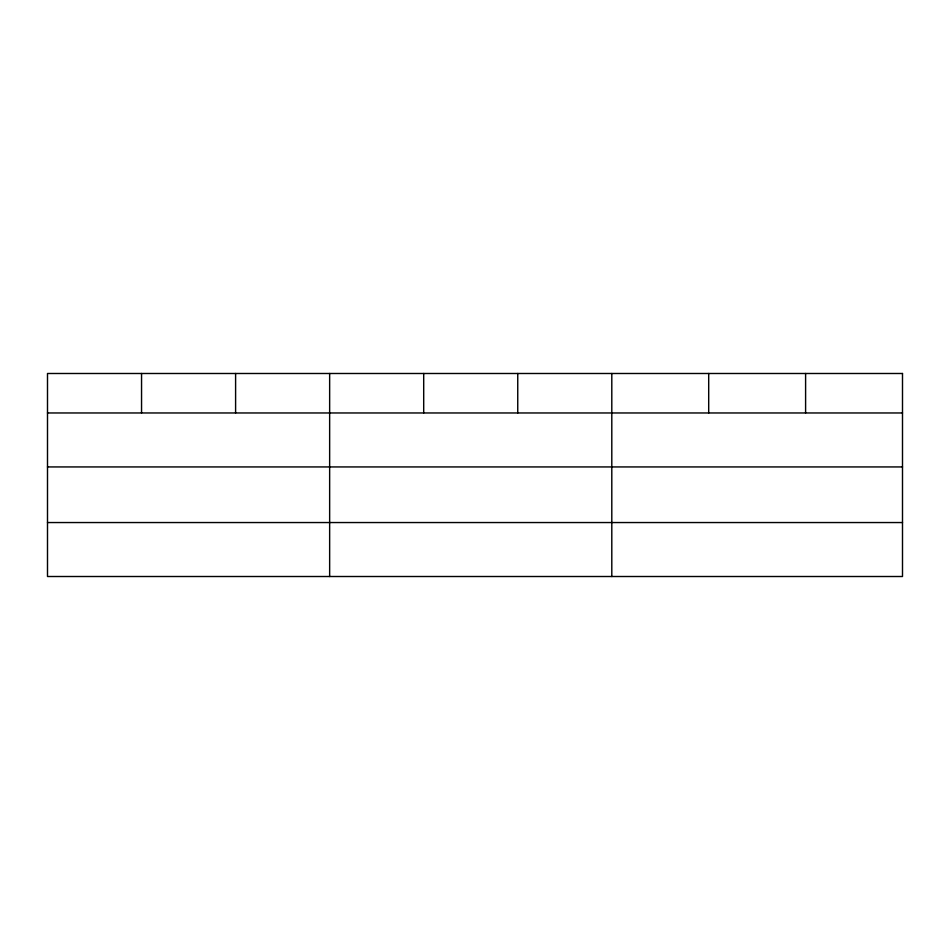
<?xml version="1.0" encoding="UTF-8"?>
<svg xmlns="http://www.w3.org/2000/svg" width="950" height="950" viewBox="0 0 950 950"><rect width="100%" height="100%" fill="white"/><g stroke="black" fill="none" stroke-linecap="round" stroke-linejoin="round"><path stroke-width="1.43" d="M47.5 412.965L902.5 412.965M47.5 466.937L902.5 466.937M47.5 522.548L902.5 522.548M805.6 373.492L805.6 412.965M708.7 373.492L708.7 412.965M611.8 373.492L611.8 576.508M517.75 373.492L517.75 412.965M423.7 373.492L423.7 412.965M329.65 373.492L329.65 576.508M235.6 373.492L235.6 412.965M141.55 373.492L141.55 412.965M902.5 373.492L47.5 373.492L47.5 576.508L902.5 576.508L902.5 373.492"/></g></svg>
